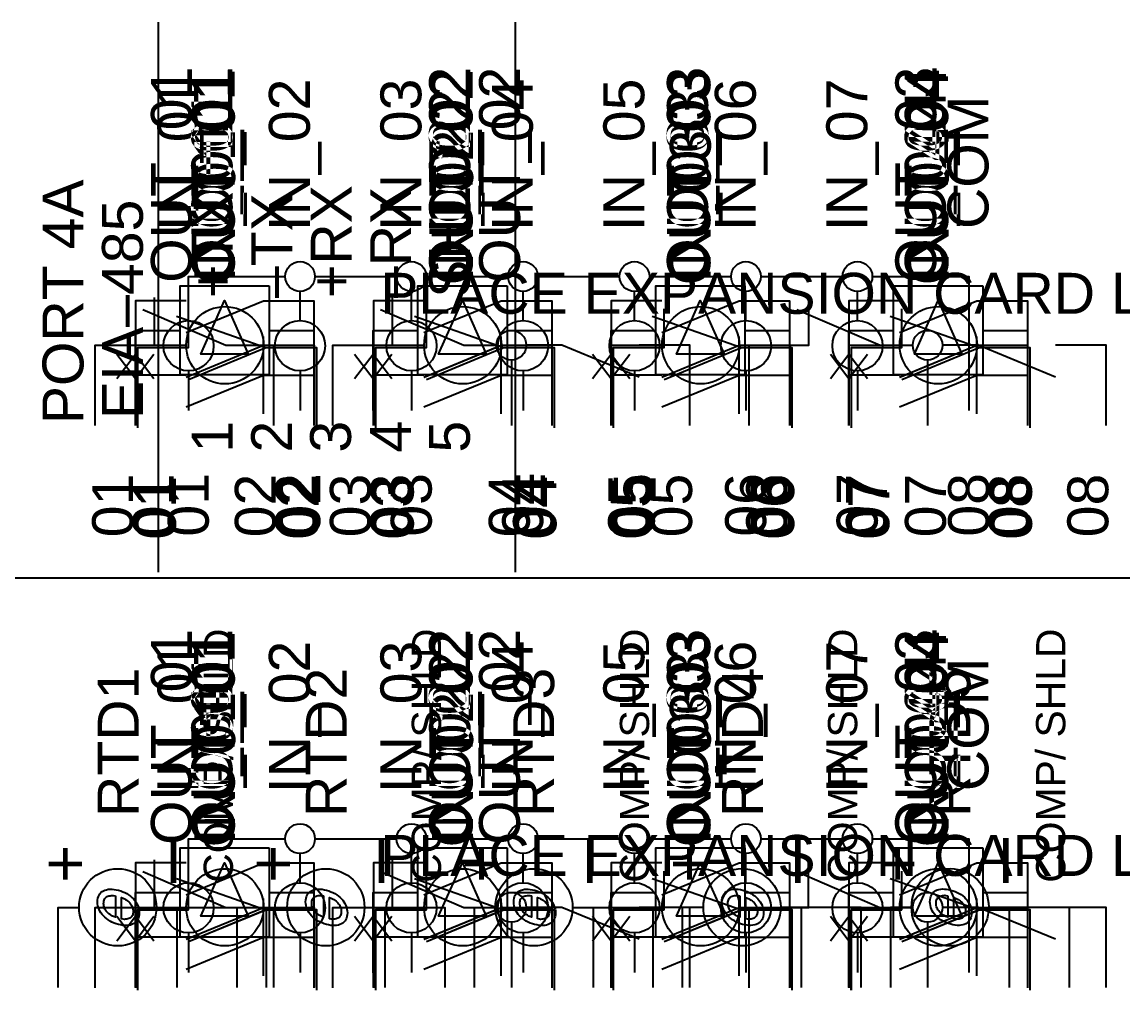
# Model space of a CAD drawing. Extents: x 0.3 to 23.7, y 0.2 to 17.8.
# Drawn here: x 9.704 to 11.554, y 4.372 to 6 of the extents above; entities that cross this region are included whole.
import ezdxf

# ---------------------------------------------------------------- set-up
doc = ezdxf.new("R2010")
doc.units = 0
doc.header["$MEASUREMENT"] = 0
for name, color, linetype in [('2_01__0-__EMPTY', 7, 'CONTINUOUS'), ('2_02__A-__SERIAL_COMMUNICA', 7, 'CONTINUOUS'), ('2_03__B-___3__DI___4__DO__', 7, 'CONTINUOUS'), ('2_04__1-___4__DI___4__DO_E', 7, 'CONTINUOUS'), ('2_05__C-___4__DI___4__DO_F', 7, 'CONTINUOUS'), ('2_06__D-___4__DI___3__DO_E', 7, 'CONTINUOUS'), ('2_07__2A___8__DO__ELECTROM', 7, 'CONTINUOUS'), ('2_08__2B___8__DO__ELECTROM', 7, 'CONTINUOUS'), ('2_09__2C___8__DO_ELECTROME', 7, 'CONTINUOUS'), ('2_10__2D___8__DO_ELECTROME', 7, 'CONTINUOUS'), ('2_11__2G___8__DO_ELECTROME', 7, 'CONTINUOUS'), ('2_12__3-___8__DI', 7, 'CONTINUOUS'), ('2_13__4-___14__DI', 7, 'CONTINUOUS'), ('2_14__5-___8__AI___20_MA_O', 7, 'CONTINUOUS'), ('2_15__6-___4__AI___4__AO__', 7, 'CONTINUOUS'), ('3_01__0-__EMPTY', 7, 'CONTINUOUS'), ('3_02__B-___3__DI___4__DO__', 7, 'CONTINUOUS'), ('3_03__1-___4__DI___4__DO_E', 7, 'CONTINUOUS'), ('3_04__C-___4__DI___4__DO_F', 7, 'CONTINUOUS'), ('3_05__D-___4__DI___3__DO_E', 7, 'CONTINUOUS'), ('3_06__2A___8__DO__ELECTROM', 7, 'CONTINUOUS'), ('3_07__2B___8__DO__ELECTROM', 7, 'CONTINUOUS'), ('3_08__2C___8__DO_ELECTROME', 7, 'CONTINUOUS'), ('3_09__2D___8__DO_ELECTROME', 7, 'CONTINUOUS'), ('3_10__2G___8__DO_ELECTROME', 7, 'CONTINUOUS'), ('3_11__3-___8__DI', 7, 'CONTINUOUS'), ('3_12__4-___14__DI', 7, 'CONTINUOUS'), ('3_13__5-___8__AI___20_MA_O', 7, 'CONTINUOUS'), ('3_14__6-___4__AI___4__AO__', 7, 'CONTINUOUS'), ('3_15__9-___10__RTD_INPUTS', 7, 'CONTINUOUS'), ('6_00_____DWG', 7, 'CONTINUOUS')]:
    doc.layers.add(name, color=color, linetype=linetype)
doc.styles.add('ARIAL', font='arial.ttf')

msp = doc.modelspace()

# ---------------------------------------------------------------- linework, layer by layer
at = {"layer": '2_02__A-__SERIAL_COMMUNICA'}
for points in [[(9.9334, 5.0748), (9.9334, 5.9998)], [(10.5334, 5.0748), (10.5334, 5.9998)]]:
    msp.add_lwpolyline(points, dxfattribs=at)
at = {"layer": '2_03__B-___3__DI___4__DO__'}
for points in [[(9.8947, 5.3214), (9.8947, 5.4564), (9.9798, 5.4564)], [(9.9798, 5.4027), (10.1098, 5.4564), (10.1948, 5.4564), (10.1948, 5.3214)], [(10.2947, 5.3214), (10.2947, 5.4564), (10.3797, 5.4564)], [(10.3798, 5.4027), (10.5098, 5.4564), (10.5948, 5.4564), (10.5948, 5.3214)], [(10.6946, 5.3214), (10.6946, 5.4564), (10.7797, 5.4564)], [(10.7798, 5.4027), (10.9097, 5.4564), (10.9947, 5.4564), (10.9947, 5.3214)], [(11.0946, 5.3214), (11.0946, 5.4564), (11.1797, 5.4564)], [(11.1798, 5.4027), (11.3097, 5.4564), (11.3947, 5.4564), (11.3947, 5.3214)]]:
    msp.add_lwpolyline(points, dxfattribs=at)
at = {"layer": '2_04__1-___4__DI___4__DO_E'}
for points in [[(9.8945, 5.3214), (9.8945, 5.4564), (9.9796, 5.4564)], [(9.9797, 5.4027), (10.1096, 5.4564), (10.1946, 5.4564), (10.1946, 5.3214)], [(10.2945, 5.3214), (10.2945, 5.4564), (10.3796, 5.4564)], [(10.3796, 5.4027), (10.5096, 5.4564), (10.5946, 5.4564), (10.5946, 5.3214)], [(10.6945, 5.3214), (10.6945, 5.4564), (10.7796, 5.4564)], [(10.7796, 5.4027), (10.9096, 5.4564), (10.9946, 5.4564), (10.9946, 5.3214)], [(11.0944, 5.3214), (11.0944, 5.4564), (11.1795, 5.4564)], [(11.1796, 5.4027), (11.3096, 5.4564), (11.3945, 5.4564), (11.3945, 5.3214)]]:
    msp.add_lwpolyline(points, dxfattribs=at)
at = {"layer": '2_05__C-___4__DI___4__DO_F'}
for points in [[(9.9796, 5.5313), (9.8945, 5.5313), (9.8945, 5.3213)], [(9.9797, 5.4776), (10.1096, 5.5313), (10.1946, 5.5313), (10.1946, 5.4063)], [(10.3796, 5.5313), (10.2945, 5.5313), (10.2945, 5.3213)], [(10.3796, 5.4776), (10.5096, 5.5313), (10.5946, 5.5313), (10.5946, 5.4063)], [(10.7796, 5.5313), (10.6945, 5.5313), (10.6945, 5.3213)], [(10.7796, 5.4776), (10.9096, 5.5313), (10.9946, 5.5313), (10.9946, 5.4063)], [(11.1795, 5.5313), (11.0944, 5.5313), (11.0944, 5.3213)], [(11.1796, 5.4776), (11.3096, 5.5313), (11.3945, 5.5313), (11.3945, 5.4063)], [(10.1096, 5.3413), (10.1096, 5.4713)], [(10.5096, 5.3413), (10.5096, 5.4713)], [(10.9095, 5.3413), (10.9095, 5.4713)], [(11.3095, 5.3413), (11.3095, 5.4713)], [(9.9796, 5.4063), (9.8945, 5.4063)], [(9.9797, 5.3526), (10.1096, 5.4063), (10.1946, 5.4063), (10.1946, 5.3213)], [(10.3796, 5.4063), (10.2945, 5.4063)], [(10.3796, 5.3526), (10.5096, 5.4063), (10.5946, 5.4063), (10.5946, 5.3213)], [(10.7796, 5.4063), (10.6945, 5.4063)], [(10.7796, 5.3526), (10.9096, 5.4063), (10.9946, 5.4063), (10.9946, 5.3213)], [(11.1795, 5.4063), (11.0944, 5.4063)], [(11.1796, 5.3526), (11.3096, 5.4063), (11.3945, 5.4063), (11.3945, 5.3213)]]:
    msp.add_lwpolyline(points, dxfattribs=at)
at = {"layer": '2_06__D-___4__DI___3__DO_E'}
for points in [[(9.8265, 5.3214), (9.8265, 5.4564), (9.9266, 5.4564), (9.9266, 5.5364)], [(10.2265, 5.3214), (10.2265, 5.4564), (10.3266, 5.4564), (10.3266, 5.4564), (10.3266, 5.5364)], [(10.9266, 5.3214), (10.9266, 5.4564), (11.0267, 5.4564), (11.0267, 5.4564), (11.0267, 5.5364)], [(9.9066, 5.5164), (10.0466, 5.4564), (10.1266, 5.4564), (10.1266, 5.3214)], [(10.3066, 5.5164), (10.4466, 5.4564), (10.5016, 5.4564)], [(11.0067, 5.5164), (11.1467, 5.4564), (11.2017, 5.4564)], [(10.7416, 5.4027), (10.6116, 5.4564), (10.5516, 5.4564)], [(10.8267, 5.3214), (10.8267, 5.4564), (10.7416, 5.4564)], [(11.4417, 5.4027), (11.3117, 5.4564), (11.2517, 5.4564)], [(11.5268, 5.3214), (11.5268, 5.4564), (11.4417, 5.4564)], [(10.5266, 5.4314), (10.5266, 5.3214)], [(11.2267, 5.4314), (11.2267, 5.3214)]]:
    msp.add_lwpolyline(points, dxfattribs=at)
for centre in [(10.5266, 5.4564), (11.2267, 5.4564)]:
    msp.add_circle(centre, 0.025, dxfattribs=at)
at = {"layer": '2_07__2A___8__DO__ELECTROM'}
for points in [[(9.8985, 5.3175), (9.8985, 5.4525), (9.9836, 5.4525)], [(9.9837, 5.3988), (10.1136, 5.4525), (10.1986, 5.4525), (10.1986, 5.3175)], [(10.2985, 5.3175), (10.2985, 5.4525), (10.3836, 5.4525)], [(10.3836, 5.3988), (10.5136, 5.4525), (10.5986, 5.4525), (10.5986, 5.3175)], [(10.6985, 5.3175), (10.6985, 5.4525), (10.7836, 5.4525)], [(10.7836, 5.3988), (10.9136, 5.4525), (10.9986, 5.4525), (10.9986, 5.3175)], [(11.0985, 5.3175), (11.0985, 5.4525), (11.1836, 5.4525)], [(11.1836, 5.3988), (11.3136, 5.4525), (11.3986, 5.4525), (11.3986, 5.3175)]]:
    msp.add_lwpolyline(points, dxfattribs=at)
at = {"layer": '2_08__2B___8__DO__ELECTROM'}
for points in [[(9.8985, 5.3175), (9.8985, 5.4525), (9.9836, 5.4525), (9.9836, 5.5175)], [(10.2985, 5.3175), (10.2985, 5.4525), (10.3836, 5.4525), (10.3836, 5.5175)], [(10.6985, 5.3175), (10.6985, 5.4525), (10.7836, 5.4525), (10.7836, 5.5175)], [(11.0985, 5.3175), (11.0985, 5.4525), (11.1836, 5.4525), (11.1836, 5.5175)], [(9.9636, 5.505), (10.1136, 5.4525), (10.1986, 5.4525), (10.1986, 5.3175)], [(10.3636, 5.505), (10.5136, 5.4525), (10.5986, 5.4525), (10.5986, 5.3175)], [(10.7636, 5.505), (10.9136, 5.4525), (10.9986, 5.4525), (10.9986, 5.3175)], [(11.1636, 5.505), (11.3136, 5.4525), (11.3986, 5.4525), (11.3986, 5.3175)]]:
    msp.add_lwpolyline(points, dxfattribs=at)
at = {"layer": '2_09__2C___8__DO_ELECTROME'}
for points in [[(9.8985, 5.3175), (9.8985, 5.4525), (9.9836, 5.4525)], [(9.9837, 5.3988), (10.1136, 5.4525), (10.1986, 5.4525), (10.1986, 5.3175)], [(10.2985, 5.3175), (10.2985, 5.4525), (10.3836, 5.4525)], [(10.3836, 5.3988), (10.5136, 5.4525), (10.5986, 5.4525), (10.5986, 5.3175)], [(10.6985, 5.3175), (10.6985, 5.4525), (10.7836, 5.4525)], [(10.7836, 5.3988), (10.9136, 5.4525), (10.9986, 5.4525), (10.9986, 5.3175)], [(11.0985, 5.3175), (11.0985, 5.4525), (11.1836, 5.4525)], [(11.1836, 5.3988), (11.3136, 5.4525), (11.3986, 5.4525), (11.3986, 5.3175)]]:
    msp.add_lwpolyline(points, dxfattribs=at)
at = {"layer": '2_10__2D___8__DO_ELECTROME'}
for points in [[(10.6985, 5.3175), (10.6985, 5.4525), (10.7836, 5.4525), (10.7836, 5.5175)], [(11.0985, 5.3175), (11.0985, 5.4525), (11.1836, 5.4525), (11.1836, 5.5175)], [(10.7636, 5.505), (10.9136, 5.4525), (10.9986, 5.4525), (10.9986, 5.3175)], [(11.1636, 5.505), (11.3136, 5.4525), (11.3986, 5.4525), (11.3986, 5.3175)], [(9.8985, 5.3175), (9.8985, 5.4525), (9.9836, 5.4525)], [(9.9837, 5.3988), (10.1136, 5.4525), (10.1986, 5.4525), (10.1986, 5.3175)], [(10.2985, 5.3175), (10.2985, 5.4525), (10.3836, 5.4525)], [(10.3836, 5.3988), (10.5136, 5.4525), (10.5986, 5.4525), (10.5986, 5.3175)]]:
    msp.add_lwpolyline(points, dxfattribs=at)
at = {"layer": '2_11__2G___8__DO_ELECTROME'}
for points in [[(9.8985, 5.3175), (9.8985, 5.4525), (9.9836, 5.4525)], [(9.9837, 5.3988), (10.1136, 5.4525), (10.1986, 5.4525), (10.1986, 5.3175)], [(10.2985, 5.3175), (10.2985, 5.4525), (10.3836, 5.4525)], [(10.3836, 5.3988), (10.5136, 5.4525), (10.5986, 5.4525), (10.5986, 5.3175)], [(10.6985, 5.3175), (10.6985, 5.4525), (10.7836, 5.4525)], [(10.7836, 5.3988), (10.9136, 5.4525), (10.9986, 5.4525), (10.9986, 5.3175)], [(11.0985, 5.3175), (11.0985, 5.4525), (11.1836, 5.4525)], [(11.1836, 5.3988), (11.3136, 5.4525), (11.3986, 5.4525), (11.3986, 5.3175)]]:
    msp.add_lwpolyline(points, dxfattribs=at)
at = {"layer": '2_12__3-___8__DI'}
for points in [[(9.8948, 5.3214), (9.8948, 5.4564), (9.9798, 5.4564)], [(10.1098, 5.4564), (10.1948, 5.4564), (10.1948, 5.3214)], [(10.2949, 5.3214), (10.2949, 5.4564), (10.3799, 5.4564)], [(10.5099, 5.4564), (10.5949, 5.4564), (10.5949, 5.3214)], [(10.695, 5.3214), (10.695, 5.4564), (10.7799, 5.4564)], [(10.91, 5.4564), (10.995, 5.4564), (10.995, 5.3214)], [(11.0948, 5.3214), (11.0948, 5.4564), (11.1798, 5.4564)], [(11.3098, 5.4564), (11.3948, 5.4564), (11.3948, 5.3214)]]:
    msp.add_lwpolyline(points, dxfattribs=at)
for centre in [(10.0448, 5.4564), (10.4449, 5.4564), (10.845, 5.4564), (11.2448, 5.4564)]:
    msp.add_circle(centre, 0.065, dxfattribs=at)
at = {"layer": '2_13__4-___14__DI'}
for points in [[(9.9837, 5.4978), (9.9837, 5.5719), (10.1462, 5.5719)], [(10.1962, 5.5719), (10.3337, 5.5719)], [(10.3837, 5.5719), (10.5212, 5.5719)], [(10.5712, 5.5719), (10.7087, 5.5719)], [(10.7587, 5.5719), (10.8962, 5.5719)], [(10.9462, 5.5719), (11.0837, 5.5719)], [(11.1337, 5.5719), (11.2962, 5.5719), (11.2962, 5.3469)], [(10.1712, 5.4978), (10.1712, 5.5469)], [(10.3587, 5.4978), (10.3587, 5.5469)], [(10.5462, 5.4978), (10.5462, 5.5469)], [(10.7337, 5.4978), (10.7337, 5.5469)], [(10.9212, 5.4978), (10.9212, 5.5469)], [(11.1087, 5.4978), (11.1087, 5.5469)], [(9.9837, 5.4133), (9.9837, 5.3469)], [(10.1712, 5.4133), (10.1712, 5.3469)], [(10.3587, 5.4133), (10.3587, 5.3469)], [(10.5462, 5.4133), (10.5462, 5.3469)], [(10.7337, 5.4133), (10.7337, 5.3469)], [(10.9212, 5.4133), (10.9212, 5.3469)], [(11.1087, 5.4133), (11.1087, 5.3469)]]:
    msp.add_lwpolyline(points, dxfattribs=at)
for centre, radius in [((10.1712, 5.5719), 0.025), ((10.3587, 5.5719), 0.025), ((10.5462, 5.5719), 0.025), ((10.7337, 5.5719), 0.025), ((10.9212, 5.5719), 0.025), ((11.1087, 5.5719), 0.025), ((9.9837, 5.4555), 0.0422), ((10.1712, 5.4555), 0.0422), ((10.3587, 5.4555), 0.0422), ((10.5462, 5.4555), 0.0422), ((10.7337, 5.4555), 0.0422), ((10.9212, 5.4555), 0.0422), ((11.1087, 5.4555), 0.0422)]:
    msp.add_circle(centre, radius, dxfattribs=at)
at = {"layer": '2_14__5-___8__AI___20_MA_O'}
for points in [[(10.1193, 5.5564), (10.1193, 5.4064), (9.9693, 5.4064), (9.9693, 5.5564), (10.1193, 5.5564)], [(10.5193, 5.5564), (10.5193, 5.4064), (10.3693, 5.4064), (10.3693, 5.5564), (10.5193, 5.5564)], [(10.9194, 5.5564), (10.9194, 5.4064), (10.7694, 5.4064), (10.7694, 5.5564), (10.9194, 5.5564)], [(11.3194, 5.5564), (11.3194, 5.4064), (11.1695, 5.4064), (11.1695, 5.5564), (11.3194, 5.5564)], [(10.0842, 5.4414), (10.0042, 5.4414), (10.0443, 5.5314), (10.0842, 5.4414)], [(10.4843, 5.4414), (10.4043, 5.4414), (10.4443, 5.5314), (10.4843, 5.4414)], [(10.8844, 5.4414), (10.8044, 5.4414), (10.8444, 5.5314), (10.8844, 5.4414)], [(11.2844, 5.4414), (11.2044, 5.4414), (11.2444, 5.5314), (11.2844, 5.4414)], [(9.8942, 5.3464), (9.8942, 5.4814), (9.9693, 5.4814)], [(10.1193, 5.4814), (10.1944, 5.4814), (10.1944, 5.3464)], [(10.2943, 5.3464), (10.2942, 5.4814), (10.3693, 5.4814)], [(10.5194, 5.4814), (10.5945, 5.4814), (10.5945, 5.3464)], [(10.6943, 5.3464), (10.6943, 5.4814), (10.7694, 5.4814)], [(10.9194, 5.4814), (10.9945, 5.4814), (10.9945, 5.3464)], [(11.0944, 5.3464), (11.0944, 5.4814), (11.1694, 5.4814)], [(11.3195, 5.4814), (11.3946, 5.4814), (11.3946, 5.3464)], [(9.863, 5.4002), (9.8942, 5.4414), (9.9254, 5.4002)], [(10.263, 5.4002), (10.2943, 5.4414), (10.3255, 5.4002)], [(10.6631, 5.4002), (10.6943, 5.4414), (10.7256, 5.4002)], [(11.0632, 5.4002), (11.0944, 5.4414), (11.1256, 5.4002)]]:
    msp.add_lwpolyline(points, dxfattribs=at)
at = {"layer": '2_15__6-___4__AI___4__AO__'}
for points in [[(10.1193, 5.5564), (10.1193, 5.4064), (9.9693, 5.4064), (9.9693, 5.5564), (10.1193, 5.5564)], [(10.5193, 5.5564), (10.5193, 5.4064), (10.3693, 5.4064), (10.3693, 5.5564), (10.5193, 5.5564)], [(10.9194, 5.5564), (10.9194, 5.4064), (10.7694, 5.4064), (10.7694, 5.5564), (10.9194, 5.5564)], [(11.3194, 5.5564), (11.3194, 5.4064), (11.1695, 5.4064), (11.1695, 5.5564), (11.3194, 5.5564)], [(10.0842, 5.4414), (10.0042, 5.4414), (10.0443, 5.5314), (10.0842, 5.4414)], [(10.4843, 5.4414), (10.4043, 5.4414), (10.4443, 5.5314), (10.4843, 5.4414)], [(10.8844, 5.4414), (10.8044, 5.4414), (10.8444, 5.5314), (10.8844, 5.4414)], [(11.2844, 5.4414), (11.2044, 5.4414), (11.2444, 5.5314), (11.2844, 5.4414)], [(9.8942, 5.3464), (9.8942, 5.4814), (9.9693, 5.4814)], [(10.1193, 5.4814), (10.1944, 5.4814), (10.1944, 5.3464)], [(10.2943, 5.3464), (10.2942, 5.4814), (10.3693, 5.4814)], [(10.5194, 5.4814), (10.5945, 5.4814), (10.5945, 5.3464)], [(10.6943, 5.3464), (10.6943, 5.4814), (10.7694, 5.4814)], [(10.9194, 5.4814), (10.9945, 5.4814), (10.9945, 5.3464)], [(11.0944, 5.3464), (11.0944, 5.4814), (11.1694, 5.4814)], [(11.3195, 5.4814), (11.3946, 5.4814), (11.3946, 5.3464)], [(9.863, 5.4414), (9.8942, 5.4002), (9.9254, 5.4414)], [(10.263, 5.4414), (10.2943, 5.4002), (10.3255, 5.4414)], [(10.6631, 5.4414), (10.6943, 5.4002), (10.7256, 5.4414)], [(11.0632, 5.4414), (11.0944, 5.4002), (11.1256, 5.4414)]]:
    msp.add_lwpolyline(points, dxfattribs=at)
at = {"layer": '3_02__B-___3__DI___4__DO__'}
for points in [[(9.8947, 4.3764), (9.8947, 4.5114), (9.9798, 4.5114)], [(9.9798, 4.4577), (10.1098, 4.5114), (10.1948, 4.5114), (10.1948, 4.3764)], [(10.2947, 4.3764), (10.2947, 4.5114), (10.3797, 4.5114)], [(10.3798, 4.4577), (10.5098, 4.5114), (10.5948, 4.5114), (10.5948, 4.3764)], [(10.6946, 4.3764), (10.6946, 4.5114), (10.7797, 4.5114)], [(10.7798, 4.4577), (10.9097, 4.5114), (10.9947, 4.5114), (10.9947, 4.3764)], [(11.0946, 4.3764), (11.0946, 4.5114), (11.1797, 4.5114)], [(11.1798, 4.4577), (11.3097, 4.5114), (11.3947, 4.5114), (11.3947, 4.3764)]]:
    msp.add_lwpolyline(points, dxfattribs=at)
at = {"layer": '3_03__1-___4__DI___4__DO_E'}
for points in [[(9.8945, 4.3764), (9.8945, 4.5114), (9.9796, 4.5114)], [(9.9797, 4.4577), (10.1096, 4.5114), (10.1946, 4.5114), (10.1946, 4.3764)], [(10.2945, 4.3764), (10.2945, 4.5114), (10.3796, 4.5114)], [(10.3796, 4.4577), (10.5096, 4.5114), (10.5946, 4.5114), (10.5946, 4.3764)], [(10.6945, 4.3764), (10.6945, 4.5114), (10.7796, 4.5114)], [(10.7796, 4.4577), (10.9096, 4.5114), (10.9946, 4.5114), (10.9946, 4.3764)], [(11.0944, 4.3764), (11.0944, 4.5114), (11.1795, 4.5114)], [(11.1796, 4.4577), (11.3096, 4.5114), (11.3945, 4.5114), (11.3945, 4.3764)]]:
    msp.add_lwpolyline(points, dxfattribs=at)
at = {"layer": '3_04__C-___4__DI___4__DO_F'}
for points in [[(9.9796, 4.5863), (9.8945, 4.5863), (9.8945, 4.3762)], [(9.9797, 4.5326), (10.1096, 4.5863), (10.1946, 4.5863), (10.1946, 4.4612)], [(10.3796, 4.5863), (10.2945, 4.5863), (10.2945, 4.3762)], [(10.3796, 4.5326), (10.5096, 4.5863), (10.5946, 4.5863), (10.5946, 4.4612)], [(10.7796, 4.5863), (10.6945, 4.5863), (10.6945, 4.3762)], [(10.7796, 4.5326), (10.9096, 4.5863), (10.9946, 4.5863), (10.9946, 4.4612)], [(11.1795, 4.5863), (11.0944, 4.5863), (11.0944, 4.3762)], [(11.1796, 4.5326), (11.3096, 4.5863), (11.3945, 4.5863), (11.3945, 4.4612)], [(10.1096, 4.3962), (10.1096, 4.5262)], [(10.5096, 4.3962), (10.5096, 4.5262)], [(10.9095, 4.3962), (10.9095, 4.5262)], [(11.3095, 4.3962), (11.3095, 4.5262)], [(9.9796, 4.4612), (9.8945, 4.4612)], [(9.9797, 4.4076), (10.1096, 4.4612), (10.1946, 4.4612), (10.1946, 4.3762)], [(10.3796, 4.4612), (10.2945, 4.4612)], [(10.3796, 4.4076), (10.5096, 4.4612), (10.5946, 4.4612), (10.5946, 4.3762)], [(10.7796, 4.4612), (10.6945, 4.4612)], [(10.7796, 4.4076), (10.9096, 4.4612), (10.9946, 4.4612), (10.9946, 4.3762)], [(11.1795, 4.4612), (11.0944, 4.4612)], [(11.1796, 4.4076), (11.3096, 4.4612), (11.3945, 4.4612), (11.3945, 4.3762)]]:
    msp.add_lwpolyline(points, dxfattribs=at)
at = {"layer": '3_05__D-___4__DI___3__DO_E'}
for points in [[(9.8265, 4.3763), (9.8265, 4.5114), (9.9265, 4.5114), (9.9266, 4.5914)], [(10.2265, 4.3763), (10.2265, 4.5114), (10.3266, 4.5114), (10.3265, 4.5114), (10.3265, 4.5914)], [(10.9266, 4.3763), (10.9266, 4.5114), (11.0267, 4.5114), (11.0266, 4.5114), (11.0266, 4.5914)], [(9.9066, 4.5714), (10.0466, 4.5114), (10.1266, 4.5114), (10.1266, 4.3764)], [(10.3066, 4.5714), (10.4466, 4.5114), (10.5016, 4.5114)], [(11.0066, 4.5714), (11.1466, 4.5114), (11.2017, 4.5114)], [(10.7416, 4.4577), (10.6116, 4.5114), (10.5516, 4.5114)], [(10.8267, 4.3764), (10.8267, 4.5114), (10.7416, 4.5114)], [(11.4416, 4.4577), (11.3117, 4.5114), (11.2517, 4.5114)], [(11.5268, 4.3764), (11.5268, 4.5114), (11.4417, 4.5114)], [(10.5266, 4.4864), (10.5266, 4.3764)], [(11.2267, 4.4864), (11.2267, 4.3764)]]:
    msp.add_lwpolyline(points, dxfattribs=at)
for centre in [(10.5266, 4.5114), (11.2267, 4.5114)]:
    msp.add_circle(centre, 0.025, dxfattribs=at)
at = {"layer": '3_06__2A___8__DO__ELECTROM'}
for points in [[(9.8985, 4.3725), (9.8985, 4.5075), (9.9836, 4.5075)], [(9.9837, 4.4538), (10.1136, 4.5075), (10.1986, 4.5075), (10.1986, 4.3725)], [(10.2985, 4.3725), (10.2985, 4.5075), (10.3836, 4.5075)], [(10.3836, 4.4538), (10.5136, 4.5075), (10.5986, 4.5075), (10.5986, 4.3725)], [(10.6985, 4.3725), (10.6985, 4.5075), (10.7836, 4.5075)], [(10.7836, 4.4538), (10.9136, 4.5075), (10.9986, 4.5075), (10.9986, 4.3725)], [(11.0985, 4.3725), (11.0985, 4.5075), (11.1836, 4.5075)], [(11.1836, 4.4538), (11.3136, 4.5075), (11.3986, 4.5075), (11.3986, 4.3725)]]:
    msp.add_lwpolyline(points, dxfattribs=at)
at = {"layer": '3_07__2B___8__DO__ELECTROM'}
for points in [[(9.8985, 4.3724), (9.8985, 4.5075), (9.9836, 4.5075), (9.9836, 4.5724)], [(10.2985, 4.3724), (10.2985, 4.5075), (10.3836, 4.5075), (10.3836, 4.5724)], [(10.6985, 4.3724), (10.6985, 4.5075), (10.7836, 4.5075), (10.7836, 4.5724)], [(11.0985, 4.3724), (11.0985, 4.5075), (11.1836, 4.5075), (11.1836, 4.5724)], [(9.9636, 4.56), (10.1136, 4.5074), (10.1986, 4.5075), (10.1986, 4.3725)], [(10.3636, 4.56), (10.5136, 4.5074), (10.5986, 4.5075), (10.5986, 4.3725)], [(10.7636, 4.56), (10.9136, 4.5074), (10.9986, 4.5075), (10.9986, 4.3725)], [(11.1636, 4.56), (11.3136, 4.5074), (11.3986, 4.5075), (11.3986, 4.3725)]]:
    msp.add_lwpolyline(points, dxfattribs=at)
at = {"layer": '3_08__2C___8__DO_ELECTROME'}
for points in [[(9.8985, 4.3724), (9.8985, 4.5074), (9.9836, 4.5074)], [(9.9837, 4.4537), (10.1136, 4.5074), (10.1986, 4.5074), (10.1986, 4.3724)], [(10.2985, 4.3724), (10.2985, 4.5074), (10.3836, 4.5074)], [(10.3836, 4.4537), (10.5136, 4.5074), (10.5986, 4.5074), (10.5986, 4.3724)], [(10.6985, 4.3724), (10.6985, 4.5074), (10.7836, 4.5074)], [(10.7836, 4.4537), (10.9136, 4.5074), (10.9986, 4.5074), (10.9986, 4.3724)], [(11.0985, 4.3724), (11.0985, 4.5074), (11.1836, 4.5074)], [(11.1836, 4.4537), (11.3136, 4.5074), (11.3986, 4.5074), (11.3986, 4.3724)]]:
    msp.add_lwpolyline(points, dxfattribs=at)
at = {"layer": '3_09__2D___8__DO_ELECTROME'}
for points in [[(10.6985, 4.3724), (10.6985, 4.5075), (10.7836, 4.5075), (10.7836, 4.5724)], [(11.0985, 4.3724), (11.0985, 4.5075), (11.1836, 4.5075), (11.1836, 4.5724)], [(10.7636, 4.56), (10.9136, 4.5074), (10.9986, 4.5075), (10.9986, 4.3725)], [(11.1636, 4.56), (11.3136, 4.5074), (11.3986, 4.5075), (11.3986, 4.3725)], [(9.8985, 4.3724), (9.8985, 4.5074), (9.9836, 4.5074)], [(9.9837, 4.4537), (10.1136, 4.5074), (10.1986, 4.5074), (10.1986, 4.3724)], [(10.2985, 4.3724), (10.2985, 4.5074), (10.3836, 4.5074)], [(10.3836, 4.4537), (10.5136, 4.5074), (10.5986, 4.5074), (10.5986, 4.3724)]]:
    msp.add_lwpolyline(points, dxfattribs=at)
at = {"layer": '3_10__2G___8__DO_ELECTROME'}
for points in [[(9.8985, 4.3724), (9.8985, 4.5074), (9.9836, 4.5074)], [(9.9836, 4.4537), (10.1136, 4.5074), (10.1986, 4.5074), (10.1986, 4.3724)], [(10.2985, 4.3724), (10.2985, 4.5074), (10.3836, 4.5074)], [(10.3836, 4.4537), (10.5136, 4.5074), (10.5986, 4.5074), (10.5986, 4.3724)], [(10.6985, 4.3724), (10.6985, 4.5074), (10.7836, 4.5074)], [(10.7836, 4.4537), (10.9136, 4.5074), (10.9986, 4.5074), (10.9986, 4.3724)], [(11.0984, 4.3724), (11.0984, 4.5074), (11.1835, 4.5074)], [(11.1836, 4.4537), (11.3136, 4.5074), (11.3985, 4.5074), (11.3985, 4.3724)]]:
    msp.add_lwpolyline(points, dxfattribs=at)
at = {"layer": '3_11__3-___8__DI'}
for points in [[(9.8948, 4.3764), (9.8948, 4.5114), (9.9798, 4.5114)], [(10.1098, 4.5114), (10.1948, 4.5114), (10.1948, 4.3764)], [(10.2949, 4.3764), (10.2949, 4.5114), (10.3799, 4.5114)], [(10.5099, 4.5114), (10.5949, 4.5114), (10.5949, 4.3764)], [(10.695, 4.3764), (10.695, 4.5114), (10.7799, 4.5114)], [(10.91, 4.5114), (10.995, 4.5114), (10.995, 4.3764)], [(11.0948, 4.3764), (11.0948, 4.5114), (11.1798, 4.5114)], [(11.3098, 4.5114), (11.3948, 4.5114), (11.3948, 4.3764)]]:
    msp.add_lwpolyline(points, dxfattribs=at)
for centre in [(10.0448, 4.5114), (10.4449, 4.5114), (10.845, 4.5114), (11.2448, 4.5114)]:
    msp.add_circle(centre, 0.065, dxfattribs=at)
at = {"layer": '3_12__4-___14__DI'}
for points in [[(9.9837, 4.5528), (9.9837, 4.6268), (10.1462, 4.6268)], [(10.1962, 4.6268), (10.3337, 4.6268)], [(10.3837, 4.6268), (10.5212, 4.6268)], [(10.5712, 4.6268), (10.7087, 4.6268)], [(10.7587, 4.6268), (10.8962, 4.6268)], [(10.9462, 4.6268), (11.0837, 4.6268)], [(11.1337, 4.6268), (11.2962, 4.6268), (11.2962, 4.4018)], [(10.1712, 4.5528), (10.1712, 4.6018)], [(10.3587, 4.5528), (10.3587, 4.6018)], [(10.5462, 4.5528), (10.5462, 4.6018)], [(10.7337, 4.5528), (10.7337, 4.6018)], [(10.9212, 4.5528), (10.9212, 4.6018)], [(11.1087, 4.5528), (11.1087, 4.6018)], [(9.9837, 4.4683), (9.9837, 4.4018)], [(10.1712, 4.4683), (10.1712, 4.4018)], [(10.3587, 4.4683), (10.3587, 4.4018)], [(10.5462, 4.4683), (10.5462, 4.4018)], [(10.7337, 4.4683), (10.7337, 4.4018)], [(10.9212, 4.4683), (10.9212, 4.4018)], [(11.1087, 4.4683), (11.1087, 4.4018)]]:
    msp.add_lwpolyline(points, dxfattribs=at)
for centre, radius in [((10.1712, 4.6268), 0.025), ((10.3587, 4.6268), 0.025), ((10.5462, 4.6268), 0.025), ((10.7337, 4.6268), 0.025), ((10.9212, 4.6268), 0.025), ((11.1087, 4.6268), 0.025), ((9.9837, 4.5105), 0.0422), ((10.1712, 4.5105), 0.0422), ((10.3587, 4.5105), 0.0422), ((10.5462, 4.5105), 0.0422), ((10.7337, 4.5105), 0.0422), ((10.9212, 4.5105), 0.0422), ((11.1087, 4.5105), 0.0422)]:
    msp.add_circle(centre, radius, dxfattribs=at)
at = {"layer": '3_13__5-___8__AI___20_MA_O'}
for points in [[(10.1193, 4.6113), (10.1193, 4.4613), (9.9693, 4.4613), (9.9693, 4.6113), (10.1193, 4.6113)], [(10.5193, 4.6113), (10.5193, 4.4613), (10.3693, 4.4613), (10.3693, 4.6113), (10.5193, 4.6113)], [(10.9194, 4.6113), (10.9194, 4.4613), (10.7694, 4.4613), (10.7694, 4.6113), (10.9194, 4.6113)], [(11.3194, 4.6113), (11.3194, 4.4613), (11.1695, 4.4613), (11.1695, 4.6113), (11.3194, 4.6113)], [(10.0842, 4.4963), (10.0042, 4.4963), (10.0443, 4.5863), (10.0842, 4.4963)], [(10.4843, 4.4963), (10.4043, 4.4963), (10.4443, 4.5863), (10.4843, 4.4963)], [(10.8844, 4.4963), (10.8044, 4.4963), (10.8444, 4.5863), (10.8844, 4.4963)], [(11.2844, 4.4963), (11.2044, 4.4963), (11.2444, 4.5863), (11.2844, 4.4963)], [(9.8942, 4.4014), (9.8942, 4.5364), (9.9693, 4.5364)], [(10.1193, 4.5364), (10.1944, 4.5364), (10.1944, 4.4014)], [(10.2943, 4.4014), (10.2942, 4.5364), (10.3693, 4.5364)], [(10.5194, 4.5364), (10.5945, 4.5364), (10.5945, 4.4014)], [(10.6943, 4.4014), (10.6943, 4.5364), (10.7694, 4.5364)], [(10.9194, 4.5364), (10.9945, 4.5364), (10.9945, 4.4014)], [(11.0944, 4.4014), (11.0944, 4.5364), (11.1694, 4.5364)], [(11.3195, 4.5364), (11.3946, 4.5364), (11.3946, 4.4014)], [(9.863, 4.4551), (9.8942, 4.4964), (9.9254, 4.4551)], [(10.263, 4.4551), (10.2943, 4.4964), (10.3255, 4.4551)], [(10.6631, 4.4551), (10.6943, 4.4964), (10.7256, 4.4551)], [(11.0632, 4.4551), (11.0944, 4.4964), (11.1256, 4.4551)]]:
    msp.add_lwpolyline(points, dxfattribs=at)
at = {"layer": '3_14__6-___4__AI___4__AO__'}
for points in [[(10.1193, 4.6113), (10.1193, 4.4613), (9.9693, 4.4613), (9.9693, 4.6113), (10.1193, 4.6113)], [(10.5193, 4.6113), (10.5193, 4.4613), (10.3693, 4.4613), (10.3693, 4.6113), (10.5193, 4.6113)], [(10.9194, 4.6113), (10.9194, 4.4613), (10.7694, 4.4613), (10.7694, 4.6113), (10.9194, 4.6113)], [(11.3194, 4.6113), (11.3194, 4.4613), (11.1695, 4.4613), (11.1695, 4.6113), (11.3194, 4.6113)], [(10.0842, 4.4963), (10.0042, 4.4963), (10.0443, 4.5863), (10.0842, 4.4963)], [(10.4843, 4.4963), (10.4043, 4.4963), (10.4443, 4.5863), (10.4843, 4.4963)], [(10.8844, 4.4963), (10.8044, 4.4963), (10.8444, 4.5863), (10.8844, 4.4963)], [(11.2844, 4.4963), (11.2044, 4.4963), (11.2444, 4.5863), (11.2844, 4.4963)], [(9.8942, 4.4014), (9.8942, 4.5364), (9.9693, 4.5364)], [(10.1193, 4.5364), (10.1944, 4.5364), (10.1944, 4.4014)], [(10.2943, 4.4014), (10.2942, 4.5364), (10.3693, 4.5364)], [(10.5194, 4.5364), (10.5945, 4.5364), (10.5945, 4.4014)], [(10.6943, 4.4014), (10.6943, 4.5364), (10.7694, 4.5364)], [(10.9194, 4.5364), (10.9945, 4.5364), (10.9945, 4.4014)], [(11.0944, 4.4014), (11.0944, 4.5364), (11.1694, 4.5364)], [(11.3195, 4.5364), (11.3946, 4.5364), (11.3946, 4.4014)], [(9.863, 4.4964), (9.8942, 4.4551), (9.9254, 4.4964)], [(10.263, 4.4964), (10.2943, 4.4551), (10.3255, 4.4964)], [(10.6631, 4.4964), (10.6943, 4.4551), (10.7256, 4.4964)], [(11.0632, 4.4964), (11.0944, 4.4551), (11.1256, 4.4964)]]:
    msp.add_lwpolyline(points, dxfattribs=at)
at = {"layer": '3_15__9-___10__RTD_INPUTS'}
for points in [[(9.8312, 4.5268, -0.143998), (9.8363, 4.5361, -0.134668), (9.8455, 4.5411, -0.092608), (9.8583, 4.5416, -0.064693), (9.8731, 4.5377, -0.06933), (9.8858, 4.5303, -0.080584), (9.8951, 4.5203, -0.095051), (9.9001, 4.5084, -0.105205), (9.9001, 4.4958, -0.144282), (9.8951, 4.4866, -0.134327), (9.8858, 4.4816, -0.092374), (9.8731, 4.4811, -0.064684), (9.8583, 4.485, -0.069188), (9.8455, 4.4924, -0.080393), (9.8363, 4.5023, -0.095121), (9.8312, 4.5142, -0.105176)], [(10.1813, 4.5269, -0.143998), (10.1863, 4.5362, -0.134668), (10.1955, 4.5412, -0.092608), (10.2083, 4.5417, -0.064693), (10.2231, 4.5377, -0.06933), (10.2358, 4.5304, -0.080584), (10.2451, 4.5204, -0.095051), (10.2501, 4.5085, -0.105205), (10.2501, 4.4959, -0.144282), (10.2451, 4.4867, -0.134327), (10.2358, 4.4817, -0.092374), (10.2231, 4.4811, -0.064684), (10.2083, 4.4851, -0.069188), (10.1955, 4.4925, -0.080393), (10.1863, 4.5024, -0.095121), (10.1813, 4.5143, -0.105176)], [(10.5313, 4.5268, -0.143998), (10.5363, 4.5361, -0.134668), (10.5455, 4.5411, -0.092608), (10.5583, 4.5416, -0.064693), (10.5731, 4.5377, -0.06933), (10.5859, 4.5303, -0.080584), (10.5951, 4.5203, -0.095051), (10.6001, 4.5084, -0.105205), (10.6001, 4.4958, -0.144282), (10.5951, 4.4866, -0.134327), (10.5859, 4.4816, -0.092374), (10.5731, 4.4811, -0.064684), (10.5583, 4.485, -0.069188), (10.5455, 4.4924, -0.080393), (10.5363, 4.5023, -0.095121), (10.5313, 4.5142, -0.105176)], [(10.8813, 4.527, -0.143998), (10.8863, 4.5363, -0.134668), (10.8955, 4.5413, -0.092608), (10.9083, 4.5419, -0.064693), (10.9231, 4.5379, -0.06933), (10.9359, 4.5305, -0.080584), (10.9451, 4.5205, -0.095051), (10.9501, 4.5086, -0.105205), (10.9501, 4.496, -0.144282), (10.9451, 4.4868, -0.134327), (10.9359, 4.4818, -0.092374), (10.9231, 4.4813, -0.064684), (10.9083, 4.4852, -0.069188), (10.8955, 4.4926, -0.080393), (10.8863, 4.5026, -0.095121), (10.8813, 4.5144, -0.105176)], [(11.2313, 4.5271, -0.143998), (11.2363, 4.5364, -0.134668), (11.2455, 4.5414, -0.092608), (11.2583, 4.5419, -0.064693), (11.2731, 4.5379, -0.06933), (11.2859, 4.5306, -0.080584), (11.2951, 4.5206, -0.095051), (11.3001, 4.5087, -0.105205), (11.3001, 4.4961, -0.144282), (11.2951, 4.4869, -0.134327), (11.2859, 4.4819, -0.092374), (11.2731, 4.4813, -0.064684), (11.2583, 4.4853, -0.069188), (11.2455, 4.4927, -0.080393), (11.2363, 4.5026, -0.095121), (11.2313, 4.5145, -0.105176)], [(9.8607, 4.5306), (9.8607, 4.4947), (9.8576, 4.4958, -0.062591), (9.8497, 4.5006, -0.080511), (9.8441, 4.5067, -0.095491), (9.8412, 4.514, -0.097303), (9.8412, 4.5218, -0.142807), (9.8441, 4.5275, -0.135554), (9.8497, 4.5306, -0.08583), (9.8576, 4.5312)], [(9.8707, 4.4919), (9.8707, 4.5277), (9.8738, 4.5267, -0.062591), (9.8817, 4.5219, -0.080511), (9.8873, 4.5157, -0.095491), (9.8902, 4.5085, -0.097303), (9.8902, 4.5007, -0.142807), (9.8873, 4.495, -0.135554), (9.8817, 4.4919, -0.08583), (9.8738, 4.4913)], [(10.2107, 4.5307), (10.2107, 4.4948), (10.2076, 4.4959, -0.062591), (10.1997, 4.5007, -0.080511), (10.1941, 4.5068, -0.095491), (10.1912, 4.514, -0.097303), (10.1912, 4.5219, -0.142807), (10.1941, 4.5276, -0.135554), (10.1997, 4.5307, -0.08583), (10.2076, 4.5313)], [(10.2207, 4.4919), (10.2207, 4.5278), (10.2238, 4.5267, -0.062591), (10.2317, 4.5219, -0.080511), (10.2373, 4.5158, -0.095491), (10.2402, 4.5086, -0.097303), (10.2402, 4.5008, -0.142807), (10.2373, 4.4951, -0.135554), (10.2317, 4.4919, -0.08583), (10.2238, 4.4914)], [(10.5607, 4.5306), (10.5607, 4.4947), (10.5576, 4.4958, -0.062591), (10.5497, 4.5006, -0.080511), (10.5441, 4.5067, -0.095491), (10.5412, 4.514, -0.097303), (10.5412, 4.5218, -0.142807), (10.5441, 4.5275, -0.135554), (10.5497, 4.5306, -0.08583), (10.5576, 4.5312)], [(10.5707, 4.4919), (10.5707, 4.5277), (10.5738, 4.5267, -0.062591), (10.5817, 4.5219, -0.080511), (10.5873, 4.5157, -0.095491), (10.5902, 4.5085, -0.097303), (10.5902, 4.5007, -0.142807), (10.5873, 4.495, -0.135554), (10.5817, 4.4919, -0.08583), (10.5738, 4.4913)], [(10.9107, 4.5308), (10.9107, 4.495), (10.9076, 4.496, -0.062591), (10.8997, 4.5008, -0.080511), (10.8941, 4.5069, -0.095491), (10.8912, 4.5142, -0.097303), (10.8912, 4.522, -0.142807), (10.8941, 4.5277, -0.135554), (10.8997, 4.5308, -0.08583), (10.9076, 4.5314)], [(10.9207, 4.4921), (10.9207, 4.5279), (10.9238, 4.5269, -0.062591), (10.9317, 4.5221, -0.080511), (10.9373, 4.516, -0.095491), (10.9402, 4.5087, -0.097303), (10.9402, 4.5009, -0.142807), (10.9373, 4.4952, -0.135554), (10.9317, 4.4921, -0.08583), (10.9238, 4.4915)], [(11.2607, 4.5309), (11.2607, 4.495), (11.2576, 4.4961, -0.062591), (11.2497, 4.5009, -0.080511), (11.2441, 4.507, -0.095491), (11.2412, 4.5143, -0.097303), (11.2412, 4.5221, -0.142807), (11.2441, 4.5278, -0.135554), (11.2497, 4.5309, -0.08583), (11.2576, 4.5315)], [(11.2707, 4.4921), (11.2707, 4.528), (11.2738, 4.5269, -0.062591), (11.2817, 4.5221, -0.080511), (11.2873, 4.516, -0.095491), (11.2902, 4.5088, -0.097303), (11.2902, 4.501, -0.142807), (11.2873, 4.4953, -0.135554), (11.2817, 4.4921, -0.08583), (11.2738, 4.4916)]]:
    msp.add_lwpolyline(points, format="xyb", close=True, dxfattribs=at)
for points in [[(9.7646, 4.3764), (9.7646, 4.5114), (9.7996, 4.5114)], [(9.9296, 4.5114), (10.0646, 4.5114), (10.0646, 4.3764)], [(9.9646, 4.3764), (9.9646, 4.5114)], [(10.1146, 4.3764), (10.1146, 4.5114), (10.1496, 4.5114)], [(10.2796, 4.5114), (10.4146, 4.5114), (10.4146, 4.3764)], [(10.3146, 4.3764), (10.3146, 4.5114)], [(10.4646, 4.3764), (10.4646, 4.5114), (10.4996, 4.5114)], [(10.6296, 4.5114), (10.7646, 4.5114), (10.7646, 4.3764)], [(10.6646, 4.3764), (10.6646, 4.5114)], [(10.8146, 4.3766), (10.8146, 4.5116), (10.8496, 4.5116)], [(10.9796, 4.5116), (11.1146, 4.5116), (11.1146, 4.3766)], [(11.0146, 4.3766), (11.0146, 4.5116)], [(11.1646, 4.3766), (11.1646, 4.5116), (11.1996, 4.5116)], [(11.3296, 4.5116), (11.4646, 4.5116), (11.4646, 4.3766)], [(11.3646, 4.3766), (11.3646, 4.5116)]]:
    msp.add_lwpolyline(points, dxfattribs=at)
for centre in [(9.8646, 4.5114), (10.2146, 4.5114), (10.5646, 4.5114), (10.9146, 4.5116), (11.2646, 4.5116)]:
    msp.add_circle(centre, 0.065, dxfattribs=at)
at = {"layer": '6_00_____DWG'}
msp.add_lwpolyline([(13.3887, 5.0648), (9.5187, 5.0648)], dxfattribs=at)

# ---------------------------------------------------------------- texts
at = {"layer": '2_01__0-__EMPTY', "style": 'ARIAL'}
msp.add_text('PLACE EXPANSION CARD LABEL HERE', height=0.068833, dxfattribs=at).set_placement((10.3062, 5.5093))
at = {"layer": '2_02__A-__SERIAL_COMMUNICA', "style": 'ARIAL'}
for s, height, p in [('SHLD', 0.06883, (10.4569, 5.5361)), ('PORT 4A', 0.06883, (9.8069, 5.3237)), ('+RX', 0.06883, (10.258, 5.5358)), ('–RX', 0.06883, (10.358, 5.5358)), ('+TX', 0.06883, (10.058, 5.5358)), ('–TX', 0.06883, (10.158, 5.5358)), ('EIA–485', 0.06883, (9.9069, 5.3323)), ('1', 0.0688, (10.0579, 5.2759)), ('2', 0.0688, (10.1579, 5.2759)), ('3', 0.0688, (10.2569, 5.2759)), ('4', 0.0688, (10.3579, 5.2759)), ('5', 0.0688, (10.4568, 5.2759))]:
    msp.add_text(s, height=height, rotation=90, dxfattribs=at).set_placement(p)
at = {"layer": '2_03__B-___3__DI___4__DO__', "style": 'ARIAL'}
for s, p in [('OUT_03', (10.8574, 5.5613)), ('OUT_04', (11.2574, 5.5613)), ('OUT_01', (10.0574, 5.5613)), ('OUT_02', (10.4574, 5.5613)), ('03', (10.3584, 5.1335)), ('04', (10.5984, 5.1335)), ('05', (10.7583, 5.1335)), ('06', (10.9982, 5.1335)), ('08', (11.3982, 5.1335)), ('01', (9.9584, 5.1335)), ('02', (10.1984, 5.1335)), ('07', (11.1582, 5.1335))]:
    msp.add_text(s, height=0.06883, rotation=90, dxfattribs=at).set_placement(p)
at = {"layer": '2_04__1-___4__DI___4__DO_E', "style": 'ARIAL'}
for s, p in [('OUT_03', (10.8572, 5.5613)), ('OUT_04', (11.2572, 5.5613)), ('OUT_04', (11.2572, 5.5612)), ('OUT_01', (10.0573, 5.5613)), ('OUT_01', (10.0572, 5.5612)), ('OUT_02', (10.4572, 5.5613)), ('OUT_02', (10.4572, 5.5612)), ('OUT_03', (10.8572, 5.5612)), ('03', (10.3583, 5.1335)), ('03', (10.3583, 5.1333)), ('04', (10.5983, 5.1335)), ('04', (10.5984, 5.1333)), ('05', (10.7583, 5.1335)), ('05', (10.7583, 5.1333)), ('06', (10.9982, 5.1335)), ('06', (10.9982, 5.1333)), ('08', (11.3982, 5.1335)), ('08', (11.3982, 5.1333)), ('01', (9.9584, 5.1335)), ('01', (9.9584, 5.1333)), ('02', (10.1983, 5.1335)), ('02', (10.1984, 5.1333)), ('07', (11.1582, 5.1335)), ('07', (11.1582, 5.1333))]:
    msp.add_text(s, height=0.06883, rotation=90, dxfattribs=at).set_placement(p)
at = {"layer": '2_05__C-___4__DI___4__DO_F', "style": 'ARIAL'}
for s, p in [('OUT_01', (10.0613, 5.5574)), ('OUT_02', (10.4612, 5.5574)), ('OUT_03', (10.8612, 5.5574)), ('OUT_04', (11.2612, 5.5574)), ('01', (9.9623, 5.1295)), ('02', (10.2023, 5.1295)), ('03', (10.3623, 5.1295)), ('04', (10.6023, 5.1295)), ('05', (10.7623, 5.1295)), ('06', (11.0022, 5.1295)), ('07', (11.1621, 5.1295)), ('08', (11.4022, 5.1295))]:
    msp.add_text(s, height=0.06883, rotation=90, dxfattribs=at).set_placement(p)
at = {"layer": '2_06__D-___4__DI___3__DO_E', "style": 'ARIAL'}
for s, p in [('OUT_03', (11.2413, 5.5613)), ('OUT_01', (9.9893, 5.5613)), ('OUT_02', (10.5412, 5.5613)), ('03', (10.2903, 5.1335)), ('04', (10.5575, 5.1335)), ('05', (10.8305, 5.1335)), ('06', (10.9904, 5.1335)), ('08', (11.5306, 5.1335)), ('01', (9.8904, 5.1335)), ('02', (10.1304, 5.1335)), ('07', (11.2575, 5.1335))]:
    msp.add_text(s, height=0.06883, rotation=90, dxfattribs=at).set_placement(p)
at = {"layer": '2_07__2A___8__DO__ELECTROM', "style": 'ARIAL'}
for s, p in [('OUT_01', (10.0613, 5.5575)), ('OUT_02', (10.4613, 5.5575)), ('OUT_03', (10.8612, 5.5575)), ('OUT_04', (11.2612, 5.5575)), ('01', (9.9624, 5.1296)), ('02', (10.2024, 5.1296)), ('03', (10.3623, 5.1296)), ('04', (10.6023, 5.1296)), ('05', (10.7623, 5.1296)), ('06', (11.0022, 5.1296)), ('07', (11.1622, 5.1296)), ('08', (11.4022, 5.1296))]:
    msp.add_text(s, height=0.06883, rotation=90, dxfattribs=at).set_placement(p)
at = {"layer": '2_08__2B___8__DO__ELECTROM', "style": 'ARIAL'}
for s, p in [('OUT_01', (10.0613, 5.5574)), ('OUT_02', (10.4613, 5.5574)), ('OUT_03', (10.8612, 5.5574)), ('OUT_04', (11.2612, 5.5574)), ('01', (9.9624, 5.1295)), ('02', (10.2024, 5.1295)), ('03', (10.3623, 5.1295)), ('04', (10.6023, 5.1295)), ('05', (10.7623, 5.1295)), ('06', (11.0022, 5.1295)), ('07', (11.1622, 5.1295)), ('08', (11.4022, 5.1295))]:
    msp.add_text(s, height=0.06883, rotation=90, dxfattribs=at).set_placement(p)
at = {"layer": '2_09__2C___8__DO_ELECTROME', "style": 'ARIAL'}
for s, p in [('OUT_01', (10.0613, 5.5574)), ('OUT_02', (10.4613, 5.5574)), ('OUT_03', (10.8612, 5.5574)), ('OUT_04', (11.2612, 5.5574)), ('01', (9.9624, 5.1295)), ('02', (10.2024, 5.1295)), ('03', (10.3623, 5.1295)), ('04', (10.6023, 5.1295)), ('05', (10.7623, 5.1295)), ('06', (11.0022, 5.1295)), ('07', (11.1622, 5.1295)), ('08', (11.4022, 5.1295))]:
    msp.add_text(s, height=0.06883, rotation=90, dxfattribs=at).set_placement(p)
at = {"layer": '2_10__2D___8__DO_ELECTROME', "style": 'ARIAL'}
for s, p in [('OUT_01', (10.0613, 5.5574)), ('OUT_02', (10.4613, 5.5574)), ('OUT_03', (10.8612, 5.5574)), ('OUT_04', (11.2612, 5.5574)), ('01', (9.9624, 5.1295)), ('02', (10.2024, 5.1295)), ('03', (10.3623, 5.1295)), ('04', (10.6023, 5.1295)), ('05', (10.7623, 5.1295)), ('06', (11.0022, 5.1295)), ('07', (11.1622, 5.1295)), ('08', (11.4022, 5.1295))]:
    msp.add_text(s, height=0.06883, rotation=90, dxfattribs=at).set_placement(p)
at = {"layer": '2_11__2G___8__DO_ELECTROME', "style": 'ARIAL'}
for s, p in [('OUT_01', (10.0613, 5.5574)), ('OUT_02', (10.4613, 5.5574)), ('OUT_03', (10.8612, 5.5574)), ('OUT_04', (11.2612, 5.5574)), ('01', (9.9624, 5.1295)), ('02', (10.2024, 5.1295)), ('03', (10.3623, 5.1295)), ('04', (10.6023, 5.1295)), ('05', (10.7623, 5.1295)), ('06', (11.0022, 5.1295)), ('07', (11.1622, 5.1295)), ('08', (11.4022, 5.1295))]:
    msp.add_text(s, height=0.06883, rotation=90, dxfattribs=at).set_placement(p)
at = {"layer": '2_12__3-___8__DI', "style": 'ARIAL'}
for s, p in [('IN_01', (10.062, 5.5623)), ('IN_02', (10.4621, 5.5623)), ('IN_03', (10.862, 5.5623)), ('IN_04', (11.262, 5.5623)), ('03', (10.3585, 5.1335)), ('04', (10.5985, 5.1335)), ('05', (10.7585, 5.1335)), ('06', (10.9984, 5.1335)), ('08', (11.3984, 5.1335)), ('01', (9.9586, 5.1335)), ('02', (10.1986, 5.1335)), ('07', (11.1584, 5.1335))]:
    msp.add_text(s, height=0.06883, rotation=90, dxfattribs=at).set_placement(p)
at = {"layer": '2_13__4-___14__DI', "style": 'ARIAL'}
for s, p in [('IN_01', (10.0002, 5.6481)), ('IN_02', (10.1877, 5.6481)), ('IN_03', (10.3752, 5.6481)), ('IN_04', (10.5627, 5.6481)), ('IN_05', (10.7502, 5.6481)), ('IN_06', (10.9377, 5.6481)), ('IN_07', (11.1252, 5.6481)), ('COM', (11.329, 5.6517)), ('01', (10.0176, 5.1346)), ('02', (10.2051, 5.1346)), ('03', (10.3926, 5.1346)), ('04', (10.5801, 5.1346)), ('05', (10.7676, 5.1346)), ('06', (10.9551, 5.1346)), ('07', (11.1426, 5.1346)), ('08', (11.3301, 5.1346))]:
    msp.add_text(s, height=0.06883, rotation=90, dxfattribs=at).set_placement(p)
at = {"layer": '2_14__5-___8__AI___20_MA_O', "style": 'ARIAL'}
for s, p in [('AI_01', (10.0573, 5.5872)), ('AI_02', (10.4573, 5.5872)), ('AI_03', (10.8573, 5.5872)), ('AI_04', (11.2572, 5.5872)), ('01', (9.9584, 5.1584)), ('02', (10.1984, 5.1584)), ('03', (10.3583, 5.1584)), ('04', (10.5984, 5.1584)), ('05', (10.7583, 5.1584)), ('06', (10.9982, 5.1584)), ('07', (11.1582, 5.1584)), ('08', (11.3982, 5.1584))]:
    msp.add_text(s, height=0.06883, rotation=90, dxfattribs=at).set_placement(p)
at = {"layer": '2_15__6-___4__AI___4__AO__', "style": 'ARIAL'}
for s, p in [('AO_04', (11.2572, 5.5872)), ('AO_01', (10.0573, 5.5872)), ('AO_02', (10.4573, 5.5872)), ('AO_03', (10.8573, 5.5872)), ('01', (9.9584, 5.1584)), ('02', (10.1984, 5.1584)), ('03', (10.3583, 5.1584)), ('04', (10.5984, 5.1584)), ('05', (10.7583, 5.1584)), ('06', (10.9982, 5.1584)), ('07', (11.1582, 5.1584)), ('08', (11.3982, 5.1584))]:
    msp.add_text(s, height=0.06883, rotation=90, dxfattribs=at).set_placement(p)
at = {"layer": '3_01__0-__EMPTY', "style": 'ARIAL'}
msp.add_text('PLACE EXPANSION CARD LABEL HERE', height=0.068833, dxfattribs=at).set_placement((10.3062, 4.5642))
at = {"layer": '3_02__B-___3__DI___4__DO__', "style": 'ARIAL'}
for s, p in [('OUT_04', (11.2574, 4.6163)), ('OUT_01', (10.0574, 4.6163)), ('OUT_02', (10.4574, 4.6163)), ('OUT_03', (10.8574, 4.6163))]:
    msp.add_text(s, height=0.06883, rotation=90, dxfattribs=at).set_placement(p)
at = {"layer": '3_03__1-___4__DI___4__DO_E', "style": 'ARIAL'}
for s, p in [('OUT_04', (11.2572, 4.6163)), ('OUT_01', (10.0573, 4.6163)), ('OUT_01', (10.0572, 4.6161)), ('OUT_02', (10.4572, 4.6163)), ('OUT_02', (10.4572, 4.6161)), ('OUT_03', (10.8572, 4.6163)), ('OUT_03', (10.8572, 4.6161)), ('OUT_04', (11.2572, 4.6161))]:
    msp.add_text(s, height=0.06883, rotation=90, dxfattribs=at).set_placement(p)
at = {"layer": '3_04__C-___4__DI___4__DO_F', "style": 'ARIAL'}
for s, p in [('OUT_01', (10.0613, 4.6124)), ('OUT_02', (10.4612, 4.6124)), ('OUT_03', (10.8612, 4.6124)), ('OUT_04', (11.2612, 4.6124))]:
    msp.add_text(s, height=0.06883, rotation=90, dxfattribs=at).set_placement(p)
at = {"layer": '3_05__D-___4__DI___3__DO_E', "style": 'ARIAL'}
for s, p in [('OUT_01', (9.9893, 4.6163)), ('OUT_02', (10.5411, 4.6163)), ('OUT_03', (11.2412, 4.6163))]:
    msp.add_text(s, height=0.06883, rotation=90, dxfattribs=at).set_placement(p)
at = {"layer": '3_06__2A___8__DO__ELECTROM', "style": 'ARIAL'}
for s, p in [('OUT_01', (10.0613, 4.6124)), ('OUT_02', (10.4613, 4.6124)), ('OUT_03', (10.8612, 4.6124)), ('OUT_04', (11.2612, 4.6124))]:
    msp.add_text(s, height=0.06883, rotation=90, dxfattribs=at).set_placement(p)
at = {"layer": '3_07__2B___8__DO__ELECTROM', "style": 'ARIAL'}
for s, p in [('OUT_01', (10.0613, 4.6124)), ('OUT_02', (10.4613, 4.6124)), ('OUT_03', (10.8612, 4.6124)), ('OUT_04', (11.2612, 4.6124))]:
    msp.add_text(s, height=0.06883, rotation=90, dxfattribs=at).set_placement(p)
at = {"layer": '3_08__2C___8__DO_ELECTROME', "style": 'ARIAL'}
for s, p in [('OUT_01', (10.0613, 4.6124)), ('OUT_02', (10.4613, 4.6124)), ('OUT_03', (10.8612, 4.6124)), ('OUT_04', (11.2612, 4.6124))]:
    msp.add_text(s, height=0.06883, rotation=90, dxfattribs=at).set_placement(p)
at = {"layer": '3_09__2D___8__DO_ELECTROME', "style": 'ARIAL'}
for s, p in [('OUT_01', (10.0613, 4.6124)), ('OUT_02', (10.4613, 4.6124)), ('OUT_03', (10.8612, 4.6124)), ('OUT_04', (11.2612, 4.6124))]:
    msp.add_text(s, height=0.06883, rotation=90, dxfattribs=at).set_placement(p)
at = {"layer": '3_10__2G___8__DO_ELECTROME', "style": 'ARIAL'}
for s, p in [('OUT_01', (10.0613, 4.6124)), ('OUT_02', (10.4612, 4.6124)), ('OUT_03', (10.8612, 4.6124)), ('OUT_04', (11.2612, 4.6124))]:
    msp.add_text(s, height=0.06883, rotation=90, dxfattribs=at).set_placement(p)
at = {"layer": '3_11__3-___8__DI', "style": 'ARIAL'}
for s, p in [('IN_01', (10.062, 4.6172)), ('IN_02', (10.4621, 4.6172)), ('IN_03', (10.862, 4.6172)), ('IN_04', (11.262, 4.6172))]:
    msp.add_text(s, height=0.06883, rotation=90, dxfattribs=at).set_placement(p)
at = {"layer": '3_12__4-___14__DI', "style": 'ARIAL'}
for s, p in [('IN_01', (10.0002, 4.7031)), ('IN_02', (10.1877, 4.7031)), ('IN_03', (10.3752, 4.7031)), ('IN_04', (10.5627, 4.7031)), ('IN_05', (10.7502, 4.7031)), ('IN_06', (10.9377, 4.7031)), ('IN_07', (11.1252, 4.7031)), ('COM', (11.329, 4.7067))]:
    msp.add_text(s, height=0.06883, rotation=90, dxfattribs=at).set_placement(p)
at = {"layer": '3_13__5-___8__AI___20_MA_O', "style": 'ARIAL'}
for s, p in [('AI_01', (10.0573, 4.6422)), ('AI_02', (10.4573, 4.6422)), ('AI_03', (10.8573, 4.6422)), ('AI_04', (11.2572, 4.6422))]:
    msp.add_text(s, height=0.06883, rotation=90, dxfattribs=at).set_placement(p)
at = {"layer": '3_14__6-___4__AI___4__AO__', "style": 'ARIAL'}
for s, p in [('AO_01', (10.0573, 4.6422)), ('AO_02', (10.4573, 4.6422)), ('AO_03', (10.8573, 4.6422)), ('AO_04', (11.2572, 4.6422))]:
    msp.add_text(s, height=0.06883, rotation=90, dxfattribs=at).set_placement(p)
at = {"layer": '3_15__9-___10__RTD_INPUTS', "style": 'ARIAL'}
for s, height, p in [('COMP/ SHLD', 0.04917, (10.0583, 4.5527)), ('COMP/ SHLD', 0.04917, (10.4083, 4.5527)), ('COMP/ SHLD', 0.04917, (10.7583, 4.5527)), ('COMP/ SHLD', 0.04917, (11.1083, 4.5527)), ('COMP/ SHLD', 0.04917, (11.4583, 4.5527)), ('RTD1', 0.06883, (9.8997, 4.6632)), ('RTD2', 0.06883, (10.2497, 4.6632)), ('RTD3', 0.06883, (10.5986, 4.6632)), ('RTD4', 0.06883, (10.9497, 4.6632)), ('RTD5', 0.06883, (11.2986, 4.6632)), ('–', 0.0978, (9.9944, 4.5522)), ('–', 0.0978, (10.3444, 4.5522)), ('–', 0.0978, (10.6944, 4.5522)), ('–', 0.0978, (11.0444, 4.5522)), ('–', 0.0978, (11.3944, 4.5522)), ('+', 0.0787, (9.8144, 4.5524)), ('+', 0.0787, (10.1644, 4.5524)), ('+', 0.0787, (10.5144, 4.5524)), ('+', 0.0787, (10.8644, 4.5524)), ('+', 0.0787, (11.2144, 4.5524))]:
    msp.add_text(s, height=height, rotation=90, dxfattribs=at).set_placement(p)

doc.saveas('drawing.dxf')
